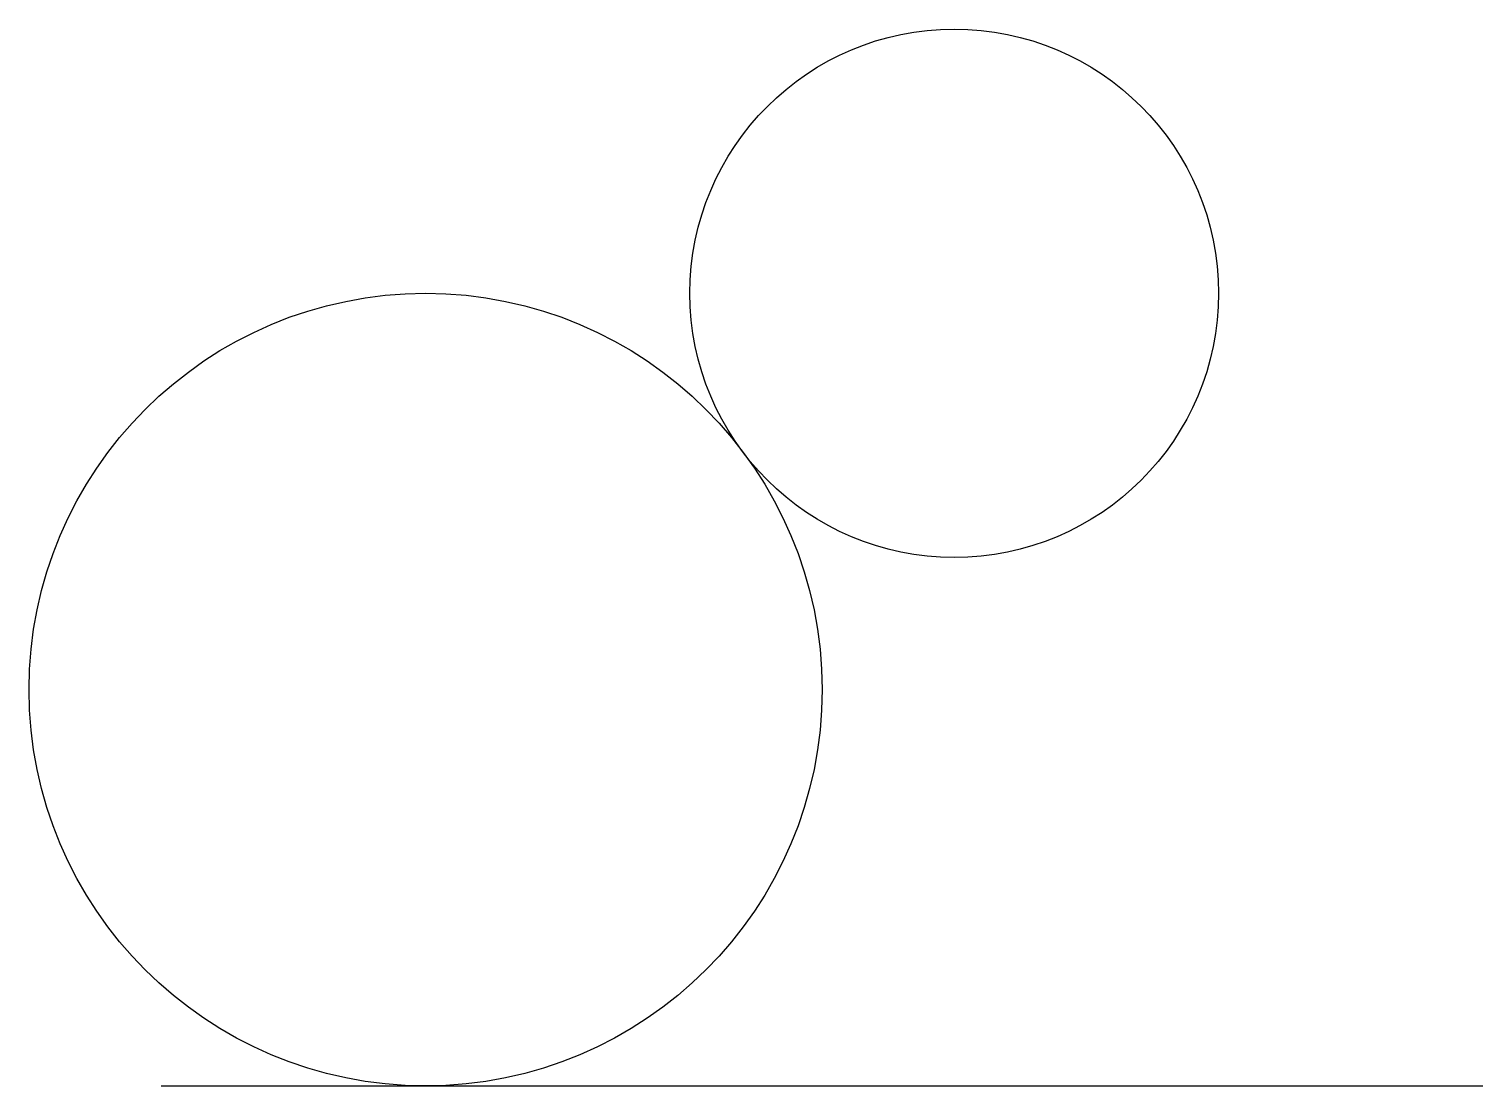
# Model space of a CAD drawing. Header units: millimetres. Extents: x 15 to 70, y 10 to 50.
import ezdxf

# ---------------------------------------------------------------- set-up
doc = ezdxf.new("R2010")
doc.units = ezdxf.units.MM
doc.layers.get('0').update_dxf_attribs({"lineweight": 25})

msp = doc.modelspace()

# ---------------------------------------------------------------- linework, layer by layer
msp.add_line((20, 10), (70, 10))
for centre, radius in [((50, 40), 10), ((30, 25), 15)]:
    msp.add_circle(centre, radius)

doc.saveas('drawing.dxf')
